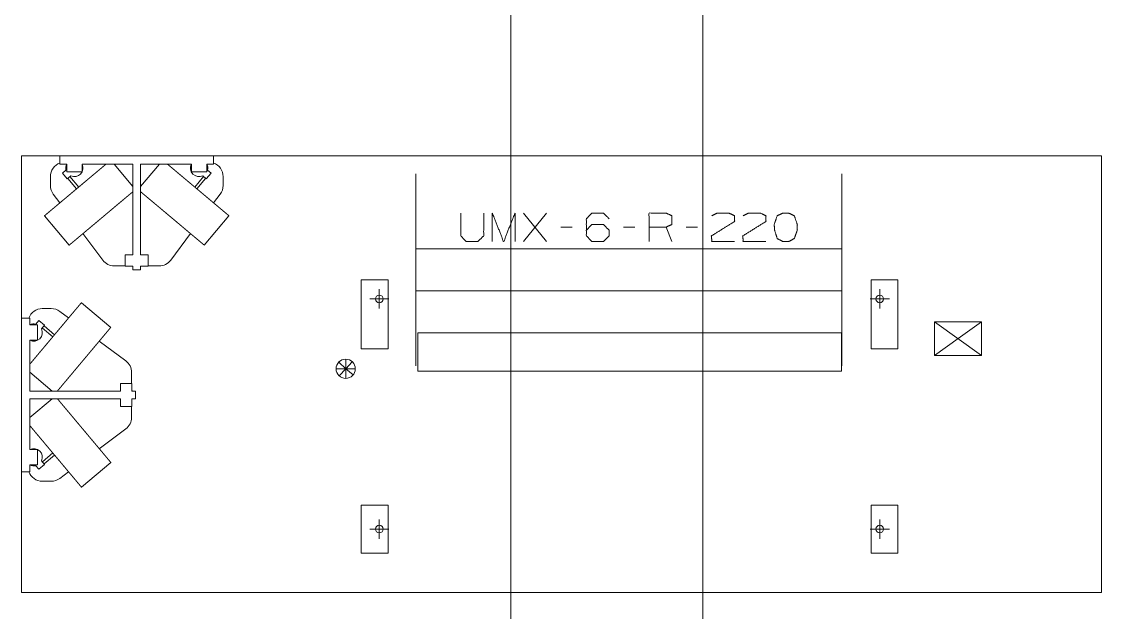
# Model space of a CAD drawing. Header units: millimetres. Extents: x 3056 to 110866, y 16649 to 58349.
# Drawn here: x 39406 to 45033, y 31291 to 34369 of the extents above; entities that cross this region are included whole.
import ezdxf

# ---------------------------------------------------------------- set-up
doc = ezdxf.new("R2010")
doc.units = ezdxf.units.MM
doc.layers.add('1', color=7, linetype='Continuous', true_color=0xffffff)

msp = doc.modelspace()

# ---------------------------------------------------------------- linework, layer by layer
at = {"layer": '1', "color": 143, "linetype": 'Continuous', "lineweight": 13}
for p, q in [((42956.5, 17870.4), (42956.5, 55863.3)), ((41956.5, 54613.3), (41956.5, 17870.4))]:
    msp.add_line(p, q, dxfattribs=at)
at = {"layer": '1', "color": 80, "linetype": 'Continuous', "lineweight": 13}
for p, q in [((39406.5, 31395.3), (39406.5, 33669.3)), ((39406.5, 31395.3), (39406.5, 33669.3)), ((39406.5, 33669.3), (45033.5, 33669.3)), ((39406.5, 33669.3), (45033.5, 33669.3)), ((39606.5, 33669.3), (39606.5, 33626.3)), ((40406.5, 33669.3), (40406.5, 33626.3)), ((45033.5, 33669.3), (45033.5, 31395.3)), ((45033.5, 33669.3), (45033.5, 31395.3)), ((39606.5, 33626.3), (39641.5, 33626.3)), ((39637.6, 33595.1), (39618.9, 33579.4)), ((39641.5, 33626.3), (39641.5, 33586.3)), ((39721.5, 33626.3), (39986.5, 33626.3)), ((39721.5, 33626.3), (39721.5, 33586.3)), ((39986.5, 33509.2), (39888.2, 33626.3)), ((39986.5, 33626.3), (39986.5, 33154.3)), ((40026.5, 33626.3), (40026.5, 33154.3)), ((40124.7, 33626.3), (40026.5, 33509.2)), ((40026.5, 33626.3), (40291.5, 33626.3)), ((40291.5, 33626.3), (40291.5, 33586.3)), ((40371.5, 33626.3), (40371.5, 33586.3)), ((40371.5, 33626.3), (40406.5, 33626.3)), ((40375.3, 33595.1), (40394.1, 33579.4)), ((39556.5, 33515.3), (39556.5, 33561.3)), ((39644.1, 33549.3), (39618.9, 33579.4)), ((39721.5, 33586.3), (39641.5, 33586.3)), ((39662.9, 33565), (39644.1, 33549.3)), ((39647.6, 33552.2), (39693.2, 33497.8)), ((39703.9, 33506.8), (39658.3, 33561.2)), ((40371.5, 33586.3), (40291.5, 33586.3)), ((40354.7, 33561.2), (40309, 33506.8)), ((40319.7, 33497.8), (40365.4, 33552.2)), ((40350.1, 33565), (40368.8, 33549.3)), ((40368.8, 33549.3), (40394.1, 33579.4)), ((40456.5, 33561.3), (40456.5, 33515.3)), ((39571.5, 33470.3), (39605.8, 33424.5)), ((40407.1, 33424.5), (40441.5, 33470.3)), ((42022.6, 33223), (42141.3, 33371.4)), ((42141.3, 33223), (42022.6, 33371.4)), ((39526.2, 33357.7), (39654.8, 33204.5)), ((40358.2, 33204.5), (40486.7, 33357.7)), ((39726, 33264.2), (39829.5, 33126.3)), ((40183.5, 33126.3), (40286.9, 33264.2)), ((42275.1, 33298), (42215.7, 33298)), ((42601.9, 33298), (42542.6, 33298)), ((42795.1, 33223), (42765.4, 33298)), ((42928.8, 33298), (42869.4, 33298)), ((39986.5, 33154.3), (39946.5, 33154.3)), ((39946.5, 33154.3), (39946.5, 33094.3)), ((40026.5, 33154.3), (40066.5, 33154.3)), ((40066.5, 33154.3), (40066.5, 33094.3)), ((43681.4, 33185.5), (41461.5, 33185.5)), ((39946.5, 33096.3), (39889.5, 33096.3)), ((39986.5, 33094.3), (39946.5, 33094.3)), ((39986.5, 33094.3), (39986.5, 33076.3)), ((40026.5, 33094.3), (40066.5, 33094.3)), ((40026.5, 33094.3), (40026.5, 33076.3)), ((40026.7, 33091.6), (40026.5, 33091.6)), ((40026.7, 33091.6), (40026.7, 33094.3)), ((40123.5, 33096.3), (40066.5, 33096.3)), ((40026.5, 33076.3), (39986.5, 33076.3)), ((41176, 33024.3), (41176, 32664.3)), ((41316, 33024.3), (41176, 33024.3)), ((41270.5, 32974.3), (41270.5, 32874.3)), ((41316, 32664.3), (41316, 33024.3)), ((43833, 33024.3), (43833, 32664.3)), ((43973, 33024.3), (43833, 33024.3)), ((43878.5, 32974.3), (43878.5, 32874.3)), ((43973, 32664.3), (43973, 33024.3)), ((41220.5, 32924.3), (41320.5, 32924.3)), ((41461.5, 32966.4), (43681.4, 32966.4)), ((43828.5, 32924.3), (43928.5, 32924.3)), ((39514.5, 32874.3), (39560.5, 32874.3)), ((39871.3, 32776), (39718.1, 32904.6)), ((39406.5, 32824.3), (39449.5, 32824.3)), ((39449.5, 32789.3), (39449.5, 32824.3)), ((39480.6, 32793.2), (39496.4, 32811.9)), ((39526.5, 32786.7), (39496.4, 32811.9)), ((39651.3, 32824.9), (39605.5, 32859.3)), ((39449.5, 32789.3), (39489.5, 32789.3)), ((39489.5, 32789.3), (39489.5, 32709.3)), ((39510.7, 32767.9), (39526.5, 32786.7)), ((39514.6, 32772.5), (39569, 32726.8)), ((39578, 32737.6), (39523.6, 32783.2)), ((44164.5, 32804.3), (44408.5, 32804.3)), ((44164.5, 32630.3), (44164.5, 32804.3)), ((44408.5, 32630.3), (44164.5, 32804.3)), ((44408.5, 32804.3), (44286.5, 32717.3)), ((44408.5, 32804.3), (44408.5, 32630.3)), ((39449.5, 32709.3), (39489.5, 32709.3)), ((39449.5, 32444.3), (39449.5, 32709.3)), ((39949.5, 32601.3), (39811.5, 32704.8)), ((41470.5, 32547.3), (41470.5, 32747.3)), ((41470.5, 32747.3), (43678.5, 32747.3)), ((43678.5, 32747.3), (43678.5, 32547.3)), ((44164.5, 32630.3), (44286.5, 32717.3)), ((41176, 32664.3), (41316, 32664.3)), ((43833, 32664.3), (43973, 32664.3)), ((41095.5, 32560.3), (41059.1, 32594.6)), ((41095.5, 32560.3), (41095.5, 32610.3)), ((41095.5, 32560.3), (41129.8, 32596.7)), ((44408.5, 32630.3), (44164.5, 32630.3)), ((39449.5, 32542.5), (39566.5, 32444.3)), ((39979.5, 32541.3), (39979.5, 32484.3)), ((41095.5, 32560.3), (41045.5, 32560.3)), ((41095.5, 32560.3), (41061.1, 32523.9)), ((41095.5, 32560.3), (41134.3, 32528.8)), ((41095.5, 32560.3), (41095.5, 32510.3)), ((41095.5, 32560.3), (41145.5, 32560.3)), ((43678.5, 32547.3), (41470.5, 32547.3)), ((39921.5, 32484.3), (39981.5, 32484.3)), ((39921.5, 32444.3), (39921.5, 32484.3)), ((39981.5, 32444.3), (39981.5, 32484.3)), ((39449.5, 32444.3), (39921.5, 32444.3)), ((39984.1, 32444.6), (39981.5, 32444.5)), ((39981.5, 32444.3), (39999.5, 32444.3)), ((39984.1, 32444.6), (39984.1, 32444.3)), ((39999.5, 32444.3), (39999.5, 32404.3)), ((39449.5, 32139.3), (39449.5, 32404.3)), ((39566.5, 32404.3), (39449.5, 32306.1)), ((39449.5, 32404.3), (39921.5, 32404.3)), ((39921.5, 32404.3), (39921.5, 32364.3)), ((39921.5, 32364.3), (39981.5, 32364.3)), ((39979.5, 32364.3), (39979.5, 32307.3)), ((39981.5, 32404.3), (39999.5, 32404.3)), ((39981.5, 32404.3), (39981.5, 32364.3)), ((39811.5, 32143.8), (39949.5, 32247.3)), ((39449.5, 32139.3), (39489.5, 32139.3)), ((39489.5, 32139.3), (39489.5, 32059.3)), ((39510.7, 32080.7), (39526.5, 32061.9)), ((39569, 32121.8), (39514.6, 32076.1)), ((39523.6, 32065.4), (39578, 32111)), ((39406.5, 32024.3), (39449.5, 32024.3)), ((39449.5, 32059.3), (39489.5, 32059.3)), ((39449.5, 32024.3), (39449.5, 32059.3)), ((39480.6, 32055.4), (39496.4, 32036.7)), ((39526.5, 32061.9), (39496.4, 32036.7)), ((39605.5, 31989.3), (39651.3, 32023.7)), ((39718.1, 31944), (39871.3, 32072.6)), ((39560.5, 31974.3), (39514.5, 31974.3)), ((41176, 31850.3), (41176, 31600.3)), ((41316, 31850.3), (41176, 31850.3)), ((41316, 31600.3), (41316, 31850.3)), ((43833, 31850.3), (43833, 31600.3)), ((43973, 31850.3), (43833, 31850.3)), ((43973, 31600.3), (43973, 31850.3)), ((41270.5, 31775.3), (41270.5, 31675.3)), ((43878.5, 31775.3), (43878.5, 31675.3)), ((41220.5, 31725.3), (41320.5, 31725.3)), ((43828.5, 31725.3), (43928.5, 31725.3)), ((41176, 31600.3), (41316, 31600.3)), ((43833, 31600.3), (43973, 31600.3)), ((45033.5, 31395.3), (39406.5, 31395.3)), ((45033.5, 31395.3), (39406.5, 31395.3))]:
    msp.add_line(p, q, dxfattribs=at)
for centre, radius in [((41270.5, 32924.3), 20), ((43878.5, 32924.3), 20), ((41095.5, 32560.3), 50), ((41270.5, 31725.3), 20), ((43878.5, 31725.3), 20)]:
    msp.add_circle(centre, radius, dxfattribs=at)
for centre, radius, start, end in [((39631.5, 33561.3), 75, 109.4723, 180), ((39681.5, 33606.3), 45.2, 153.7683, 194.2622), ((39681.5, 33606.3), 45.2, 245.7378, 26.2321), ((40331.5, 33606.3), 45.2, 153.7679, 294.2622), ((40331.5, 33606.3), 45.2, 345.7378, 26.2317), ((40381.5, 33561.3), 75, 0, 70.5277), ((39631.5, 33515.3), 75, 180, 216.8699), ((40381.5, 33515.3), 75, 323.1301, 0), ((39889.5, 33171.3), 75, 216.8699, 270), ((40123.5, 33171.3), 75, 270, 323.1301), ((39514.5, 32799.3), 75, 90, 160.5277), ((39560.5, 32799.3), 75, 53.1301, 90), ((39469.5, 32749.3), 45.2, 75.7378, 116.2317), ((39469.5, 32749.3), 45.2, 243.7679, 24.2622), ((39904.5, 32541.3), 75, 0, 53.1301), ((39904.5, 32307.3), 75, 306.8699, 360), ((39469.5, 32099.3), 45.2, 335.7378, 116.2321), ((39514.5, 32049.3), 75, 199.4723, 270), ((39469.5, 32099.3), 45.2, 243.7683, 284.2622), ((39560.5, 32049.3), 75, 270, 306.8699)]:
    msp.add_arc(centre, radius, start, end, dxfattribs=at)
for points, knots in [([(39846.3, 33626.3), (39843.6, 33624), (39842.1, 33622.8), (39839.2, 33620.3), (39836.1, 33617.7), (39832.9, 33615), (39831.3, 33613.7), (39827.9, 33610.8), (39826.1, 33609.3), (39824.4, 33607.9), (39820.8, 33604.8), (39817, 33601.7), (39815.1, 33600.1), (39813.2, 33598.5), (39811.2, 33596.8), (39809.2, 33595.2), (39807.2, 33593.5), (39805.2, 33591.8), (39801.1, 33588.3), (39798.9, 33586.5), (39794.7, 33582.9), (39792.5, 33581.1), (39788.1, 33577.4), (39783.6, 33573.6), (39779, 33569.8), (39776.7, 33567.9), (39774.4, 33565.9), (39769.7, 33562), (39764.9, 33557.9), (39762.5, 33555.9), (39760, 33553.9), (39755.1, 33549.8), (39750.2, 33545.6), (39745.2, 33541.4), (39740.2, 33537.2), (39737.6, 33535.1), (39732.5, 33530.8), (39730, 33528.7), (39727.4, 33526.5), (39724.8, 33524.3), (39719.7, 33520), (39717.1, 33517.8), (39714.5, 33515.7), (39709.3, 33511.3), (39706.7, 33509.1), (39704.1, 33506.9), (39701.5, 33504.7), (39696.3, 33500.4), (39691, 33496), (39685.8, 33491.6), (39683.2, 33489.5), (39678.1, 33485.1), (39672.9, 33480.8), (39667.8, 33476.5), (39662.6, 33472.2), (39657.6, 33467.9), (39655, 33465.8), (39652.5, 33463.7), (39647.5, 33459.5), (39642.6, 33455.3), (39640.1, 33453.3), (39637.7, 33451.2), (39632.8, 33447.1), (39628, 33443.1), (39625.7, 33441.1), (39621, 33437.2), (39618.6, 33435.2), (39614.1, 33431.4), (39609.6, 33427.6), (39605.1, 33423.9), (39603, 33422.1), (39598.7, 33418.5), (39594.5, 33415), (39592.4, 33413.2), (39590.4, 33411.5), (39588.3, 33409.8), (39586.4, 33408.2), (39582.5, 33404.9), (39578.7, 33401.7), (39576.8, 33400.1), (39573.2, 33397.1), (39569.6, 33394.1), (39566.2, 33391.3), (39564.6, 33389.9), (39561.4, 33387.2), (39559.8, 33385.9), (39558.3, 33384.6), (39555.3, 33382.1), (39553.9, 33380.9), (39552.5, 33379.7), (39551.1, 33378.6), (39549.8, 33377.5), (39547.2, 33375.3), (39546, 33374.3), (39544.8, 33373.3), (39543.6, 33372.3), (39541.4, 33370.4), (39540.4, 33369.6), (39538.4, 33367.9), (39537.4, 33367.1), (39535.7, 33365.6), (39534.8, 33364.9), (39534, 33364.2), (39532.5, 33363), (39531.2, 33361.9), (39530.6, 33361.4), (39530.1, 33360.9), (39529.5, 33360.5), (39529, 33360.1), (39528.2, 33359.3), (39527.5, 33358.7), (39527.2, 33358.5), (39526.7, 33358.1), (39526.4, 33357.8), (39526.3, 33357.7), (39526.2, 33357.7), (39526.2, 33357.7)], [0, 0, 0.008593, 0.0131, 0.022309, 0.031921, 0.041926, 0.047026, 0.057606, 0.063079, 0.068549, 0.079856, 0.091518, 0.097513, 0.103508, 0.109669, 0.115831, 0.12215, 0.128469, 0.141412, 0.148027, 0.161406, 0.16816, 0.181948, 0.195988, 0.21027, 0.217528, 0.224782, 0.239513, 0.254447, 0.262006, 0.269565, 0.284863, 0.300327, 0.315931, 0.331669, 0.339596, 0.355511, 0.363492, 0.371514, 0.37954, 0.395674, 0.403764, 0.411857, 0.42809, 0.436224, 0.444354, 0.452497, 0.468775, 0.485053, 0.501299, 0.509419, 0.525616, 0.54175, 0.557808, 0.573784, 0.589657, 0.597531, 0.605409, 0.62103, 0.636508, 0.644166, 0.651824, 0.666969, 0.681926, 0.6893, 0.703946, 0.711218, 0.725527, 0.739594, 0.753409, 0.760181, 0.773592, 0.786714, 0.793199, 0.79954, 0.805877, 0.812056, 0.824253, 0.836118, 0.841965, 0.853312, 0.864305, 0.874925, 0.880043, 0.890092, 0.895023, 0.899754, 0.909012, 0.913538, 0.917856, 0.922176, 0.926287, 0.934292, 0.938188, 0.941864, 0.945545, 0.952457, 0.955692, 0.961926, 0.964932, 0.970478, 0.973022, 0.975561, 0.980181, 0.984315, 0.986149, 0.987978, 0.989569, 0.991156, 0.993852, 0.996063, 0.996926, 0.998396, 0.99938, 0.999753, 0.999874, 1, 1]), ([(40486.7, 33357.7), (40486.7, 33357.7), (40486.7, 33357.7), (40486.5, 33357.8), (40486.4, 33357.9), (40486.2, 33358.1), (40486, 33358.3), (40485.8, 33358.5), (40485.5, 33358.7), (40485.1, 33359), (40484.8, 33359.3), (40483.9, 33360.1), (40483.4, 33360.5), (40482.9, 33360.9), (40482.3, 33361.4), (40481.7, 33361.9), (40481.1, 33362.4), (40480.4, 33363), (40479.7, 33363.6), (40478.9, 33364.2), (40478.1, 33364.9), (40476.4, 33366.4), (40475.5, 33367.1), (40474.5, 33367.9), (40472.6, 33369.6), (40471.5, 33370.4), (40470.4, 33371.4), (40468.1, 33373.3), (40467, 33374.3), (40465.7, 33375.3), (40464.5, 33376.4), (40463.1, 33377.5), (40461.8, 33378.6), (40460.4, 33379.7), (40457.6, 33382.1), (40454.6, 33384.6), (40453.1, 33385.9), (40450, 33388.5), (40446.7, 33391.3), (40443.3, 33394.1), (40441.5, 33395.6), (40438, 33398.6), (40434.3, 33401.7), (40432.4, 33403.3), (40430.5, 33404.9), (40426.6, 33408.2), (40424.6, 33409.8), (40422.6, 33411.5), (40420.5, 33413.2), (40418.5, 33415), (40414.3, 33418.5), (40412.1, 33420.3), (40407.8, 33423.9), (40403.4, 33427.6), (40398.9, 33431.4), (40396.6, 33433.3), (40394.3, 33435.2), (40389.6, 33439.2), (40387.3, 33441.1), (40382.5, 33445.1), (40380.1, 33447.1), (40375.3, 33451.2), (40372.8, 33453.3), (40370.4, 33455.3), (40367.9, 33457.4), (40365.4, 33459.5), (40360.4, 33463.7), (40357.9, 33465.8), (40355.4, 33467.9), (40350.3, 33472.2), (40345.2, 33476.5), (40340, 33480.8), (40334.9, 33485.1), (40329.7, 33489.5), (40327.1, 33491.6), (40321.9, 33496), (40316.7, 33500.4), (40314.1, 33502.6), (40308.9, 33506.9), (40306.3, 33509.1), (40303.7, 33511.3), (40298.5, 33515.7), (40295.9, 33517.8), (40293.3, 33520), (40290.7, 33522.2), (40285.5, 33526.5), (40283, 33528.7), (40277.9, 33532.9), (40275.3, 33535.1), (40270.3, 33539.3), (40267.8, 33541.4), (40262.8, 33545.6), (40257.8, 33549.8), (40255.4, 33551.8), (40252.9, 33553.9), (40250.5, 33555.9), (40248.1, 33557.9), (40243.3, 33562), (40238.6, 33565.9), (40236.3, 33567.9), (40233.9, 33569.8), (40229.4, 33573.6), (40224.9, 33577.4), (40220.4, 33581.1), (40216.1, 33584.8), (40211.9, 33588.3), (40207.7, 33591.8), (40203.7, 33595.2), (40199.8, 33598.5), (40195.9, 33601.7), (40192.2, 33604.8), (40188.6, 33607.9), (40185.1, 33610.8), (40183.4, 33612.2), (40180, 33615), (40176.8, 33617.7), (40173.8, 33620.3), (40170.8, 33622.8), (40169.4, 33624), (40166.6, 33626.3)], [0, 0, 0.000126, 0.000242, 0.000615, 0.000984, 0.0016, 0.002216, 0.003074, 0.003937, 0.005038, 0.006143, 0.00884, 0.010431, 0.012017, 0.013846, 0.01568, 0.017747, 0.019819, 0.022125, 0.024434, 0.026973, 0.032291, 0.035063, 0.03807, 0.044303, 0.047538, 0.050995, 0.058131, 0.061808, 0.065704, 0.069601, 0.073708, 0.07782, 0.082139, 0.090983, 0.100241, 0.104978, 0.114829, 0.125071, 0.135696, 0.141187, 0.15236, 0.163883, 0.169729, 0.175743, 0.18794, 0.194119, 0.200456, 0.206797, 0.213282, 0.226409, 0.233038, 0.246592, 0.260403, 0.274469, 0.281628, 0.288783, 0.303322, 0.310696, 0.325549, 0.333028, 0.348173, 0.355831, 0.363489, 0.371228, 0.378967, 0.394588, 0.402466, 0.41034, 0.426218, 0.44219, 0.458252, 0.474386, 0.490578, 0.498699, 0.51495, 0.531227, 0.539366, 0.555644, 0.563774, 0.571908, 0.588141, 0.596235, 0.604329, 0.612391, 0.628484, 0.636507, 0.65247, 0.660402, 0.676199, 0.684072, 0.699676, 0.715136, 0.722785, 0.730434, 0.737993, 0.745557, 0.760486, 0.775217, 0.782471, 0.789729, 0.804011, 0.818051, 0.831839, 0.845353, 0.858592, 0.871536, 0.884173, 0.896496, 0.908486, 0.920144, 0.931451, 0.942399, 0.947689, 0.958074, 0.968078, 0.977691, 0.9869, 0.991407, 1, 1]), ([(41461.5, 33575.9), (41461.5, 33575.8), (41461.5, 33575.5), (41461.5, 33575), (41461.5, 33574.3), (41461.5, 33573.3), (41461.5, 33572.8), (41461.5, 33571.5), (41461.5, 33570.1), (41461.5, 33568.4), (41461.5, 33566.6), (41461.5, 33564.5), (41461.5, 33562.2), (41461.5, 33559.8), (41461.5, 33557.1), (41461.5, 33554.2), (41461.5, 33551.1), (41461.5, 33549.5), (41461.5, 33546.2), (41461.5, 33542.6), (41461.5, 33538.9), (41461.5, 33534.9), (41461.5, 33530.8), (41461.5, 33526.4), (41461.5, 33521.9), (41461.5, 33517.2), (41461.5, 33512.3), (41461.5, 33507.2), (41461.5, 33502), (41461.5, 33496.6), (41461.5, 33491), (41461.5, 33485.2), (41461.5, 33479.3), (41461.5, 33473.1), (41461.5, 33466.9), (41461.5, 33460.4), (41461.5, 33453.8), (41461.5, 33447.1), (41461.5, 33440.2), (41461.5, 33436.6), (41461.5, 33429.5), (41461.5, 33422.2), (41461.5, 33414.8), (41461.5, 33407.2), (41461.5, 33399.5), (41461.5, 33391.6), (41461.5, 33383.7), (41461.5, 33375.6), (41461.5, 33367.3), (41461.5, 33359), (41461.5, 33350.5), (41461.5, 33341.9), (41461.5, 33337.6), (41461.5, 33328.9), (41461.5, 33320), (41461.5, 33311.1), (41461.5, 33302), (41461.5, 33292.9), (41461.5, 33283.7), (41461.5, 33274.3), (41461.5, 33264.9), (41461.5, 33255.4), (41461.5, 33245.9), (41461.5, 33236.3), (41461.5, 33231.4), (41461.5, 33221.7), (41461.5, 33211.9), (41461.5, 33202.1), (41461.5, 33192.2), (41461.5, 33182.2), (41461.5, 33177.2), (41461.5, 33167.2), (41461.5, 33157.2), (41461.5, 33152.1), (41461.5, 33142), (41461.5, 33131.9), (41461.5, 33121.8), (41461.5, 33111.6), (41461.5, 33101.4), (41461.5, 33091.2), (41461.5, 33081), (41461.5, 33075.9)], [0, 0, 0.000206, 0.000831, 0.001873, 0.003328, 0.005196, 0.006339, 0.008832, 0.011732, 0.01505, 0.01877, 0.022902, 0.027443, 0.032385, 0.037735, 0.043482, 0.049625, 0.052795, 0.059537, 0.066665, 0.074179, 0.082084, 0.090366, 0.099034, 0.108072, 0.117481, 0.127254, 0.137393, 0.147892, 0.158745, 0.169953, 0.181499, 0.19339, 0.205613, 0.218171, 0.231051, 0.244253, 0.257768, 0.27159, 0.278654, 0.292931, 0.307499, 0.322358, 0.337498, 0.352918, 0.368602, 0.384551, 0.400755, 0.417206, 0.433907, 0.450835, 0.467996, 0.476632, 0.494126, 0.511827, 0.529729, 0.547831, 0.56612, 0.584587, 0.60323, 0.622037, 0.640997, 0.66011, 0.679367, 0.689061, 0.708513, 0.728087, 0.747772, 0.767558, 0.787449, 0.797413, 0.817432, 0.837524, 0.847605, 0.867798, 0.888044, 0.908338, 0.928668, 0.949025, 0.969409, 0.989803, 1, 1]), ([(43681.5, 33075.9), (43681.5, 33086.1), (43681.5, 33096.3), (43681.5, 33106.5), (43681.5, 33116.7), (43681.5, 33126.9), (43681.5, 33137), (43681.5, 33147.1), (43681.5, 33157.2), (43681.5, 33167.2), (43681.5, 33177.2), (43681.5, 33187.2), (43681.5, 33197.1), (43681.5, 33207), (43681.5, 33216.8), (43681.5, 33226.6), (43681.5, 33231.4), (43681.5, 33241.1), (43681.5, 33250.7), (43681.5, 33260.2), (43681.5, 33269.6), (43681.5, 33279), (43681.5, 33283.7), (43681.5, 33292.9), (43681.5, 33302), (43681.5, 33311.1), (43681.5, 33320), (43681.5, 33328.9), (43681.5, 33337.6), (43681.5, 33346.3), (43681.5, 33354.8), (43681.5, 33363.2), (43681.5, 33371.5), (43681.5, 33379.7), (43681.5, 33387.7), (43681.5, 33395.6), (43681.5, 33403.4), (43681.5, 33411), (43681.5, 33418.5), (43681.5, 33422.2), (43681.5, 33429.5), (43681.5, 33436.6), (43681.5, 33443.6), (43681.5, 33450.4), (43681.5, 33457.1), (43681.5, 33463.6), (43681.5, 33470), (43681.5, 33476.2), (43681.5, 33482.2), (43681.5, 33488.1), (43681.5, 33493.8), (43681.5, 33499.3), (43681.5, 33504.6), (43681.5, 33509.8), (43681.5, 33514.8), (43681.5, 33519.6), (43681.5, 33524.2), (43681.5, 33528.6), (43681.5, 33532.8), (43681.5, 33536.9), (43681.5, 33540.7), (43681.5, 33544.4), (43681.5, 33547.9), (43681.5, 33551.1), (43681.5, 33554.2), (43681.5, 33557.1), (43681.5, 33559.8), (43681.5, 33562.2), (43681.5, 33564.5), (43681.5, 33566.6), (43681.5, 33568.4), (43681.5, 33570.1), (43681.5, 33571.5), (43681.5, 33572.8), (43681.5, 33573.8), (43681.5, 33574.6), (43681.5, 33575.3), (43681.5, 33575.7), (43681.5, 33575.8), (43681.5, 33575.9)], [0, 0, 0.020394, 0.040788, 0.061161, 0.081508, 0.101822, 0.122095, 0.142314, 0.162476, 0.182568, 0.202587, 0.22252, 0.242359, 0.262102, 0.281729, 0.301245, 0.310939, 0.330259, 0.349446, 0.368481, 0.387367, 0.406094, 0.415413, 0.43388, 0.452169, 0.470271, 0.488173, 0.505874, 0.523368, 0.54064, 0.55769, 0.574502, 0.59108, 0.60741, 0.623487, 0.639309, 0.654861, 0.670138, 0.68514, 0.692501, 0.707069, 0.721346, 0.735321, 0.748989, 0.762351, 0.775389, 0.788111, 0.800498, 0.812558, 0.824274, 0.835651, 0.846679, 0.857358, 0.867676, 0.877635, 0.887224, 0.896447, 0.9053, 0.913772, 0.921868, 0.929578, 0.936902, 0.943834, 0.950375, 0.956518, 0.962265, 0.967615, 0.972557, 0.977098, 0.98123, 0.98495, 0.988268, 0.991168, 0.993661, 0.995735, 0.997402, 0.998645, 0.999481, 0.999794, 1, 1]), ([(39986.5, 33482.8), (39985.4, 33481.9), (39984.4, 33481.1), (39982.2, 33479.2), (39979.9, 33477.3), (39978.6, 33476.2), (39977.4, 33475.2), (39976.1, 33474.1), (39974.8, 33473), (39972, 33470.7), (39969.1, 33468.2), (39967.6, 33467), (39964.5, 33464.4), (39963, 33463.1), (39959.7, 33460.3), (39958, 33458.9), (39956.3, 33457.5), (39952.8, 33454.5), (39949.2, 33451.5), (39945.4, 33448.4), (39943.5, 33446.8), (39941.6, 33445.1), (39939.6, 33443.5), (39937.6, 33441.8), (39933.6, 33438.4), (39929.4, 33435), (39925.2, 33431.4), (39920.9, 33427.8), (39916.5, 33424.1), (39912, 33420.3), (39909.7, 33418.4), (39905.1, 33414.5), (39900.4, 33410.6), (39895.6, 33406.6), (39890.8, 33402.6), (39886, 33398.5), (39881, 33394.3), (39878.6, 33392.3), (39873.6, 33388.1), (39868.5, 33383.9), (39866, 33381.7), (39863.5, 33379.6), (39858.4, 33375.3), (39855.8, 33373.2), (39853.2, 33371), (39850.6, 33368.8), (39845.5, 33364.5), (39842.9, 33362.3), (39840.3, 33360.1), (39835.1, 33355.8), (39832.5, 33353.6), (39827.3, 33349.2), (39822.1, 33344.9), (39819.5, 33342.7), (39816.9, 33340.5), (39814.3, 33338.3), (39809.1, 33334), (39806.5, 33331.8), (39803.9, 33329.6), (39801.3, 33327.5), (39796.2, 33323.1), (39791.1, 33318.9), (39786, 33314.6), (39783.5, 33312.5), (39778.5, 33308.3), (39776, 33306.2), (39771, 33302), (39768.6, 33300), (39766.1, 33297.9), (39761.3, 33293.8), (39758.9, 33291.8), (39756.5, 33289.8), (39751.8, 33285.9), (39749.4, 33283.9), (39747.1, 33282), (39742.5, 33278.1), (39738, 33274.3), (39735.8, 33272.5), (39731.5, 33268.8), (39729.3, 33267), (39725, 33263.4), (39720.9, 33260), (39716.8, 33256.6), (39714.9, 33254.9), (39712.9, 33253.2), (39711, 33251.6), (39709, 33250), (39705.3, 33246.9), (39703.5, 33245.4), (39699.9, 33242.4), (39698.2, 33240.9), (39696.5, 33239.5), (39693.1, 33236.7), (39691.5, 33235.3), (39688.3, 33232.6), (39685.3, 33230.1), (39682.4, 33227.7), (39679.6, 33225.4), (39677, 33223.1), (39674.5, 33221.1), (39673.4, 33220.1), (39672.2, 33219.1), (39670, 33217.2), (39667.9, 33215.5), (39666.9, 33214.7), (39666, 33213.9), (39665.1, 33213.1), (39664.2, 33212.4), (39662.6, 33211), (39661.1, 33209.8), (39660.4, 33209.2), (39659.8, 33208.7), (39658.6, 33207.7), (39658.1, 33207.3), (39657.6, 33206.8), (39656.7, 33206.1), (39656, 33205.5), (39655.5, 33205.1), (39655.3, 33204.9), (39655.1, 33204.7), (39655, 33204.6), (39654.8, 33204.5), (39654.8, 33204.5), (39654.8, 33204.5)], [0, 0, 0.003105, 0.006206, 0.012842, 0.019912, 0.023655, 0.027398, 0.031349, 0.035296, 0.043606, 0.052311, 0.05686, 0.06615, 0.070887, 0.080741, 0.08585, 0.090959, 0.101533, 0.112454, 0.123714, 0.129508, 0.135298, 0.141244, 0.147191, 0.159395, 0.171895, 0.184668, 0.197714, 0.211021, 0.22457, 0.231466, 0.245358, 0.259471, 0.273784, 0.288287, 0.302964, 0.317802, 0.325258, 0.340316, 0.355505, 0.363156, 0.370802, 0.386199, 0.393945, 0.401687, 0.409468, 0.425052, 0.432863, 0.440692, 0.456361, 0.464208, 0.479913, 0.495613, 0.503459, 0.511305, 0.519134, 0.534778, 0.542585, 0.550365, 0.558146, 0.573639, 0.58904, 0.604346, 0.611944, 0.627073, 0.634606, 0.649535, 0.656916, 0.664299, 0.678906, 0.686115, 0.693327, 0.707553, 0.714562, 0.721571, 0.735372, 0.748938, 0.755596, 0.768785, 0.775317, 0.788112, 0.800625, 0.812847, 0.818806, 0.824761, 0.830564, 0.836363, 0.847639, 0.853109, 0.863878, 0.869178, 0.874296, 0.884354, 0.889294, 0.898792, 0.907918, 0.916644, 0.924976, 0.9329, 0.940412, 0.943955, 0.947503, 0.954165, 0.960402, 0.963299, 0.966192, 0.968868, 0.971544, 0.976445, 0.980895, 0.98289, 0.984881, 0.988411, 0.989942, 0.991478, 0.994071, 0.996205, 0.997862, 0.998456, 0.99905, 0.999406, 0.999761, 0.999879, 1, 1]), ([(40358.2, 33204.5), (40358.1, 33204.5), (40358.1, 33204.5), (40358, 33204.6), (40357.7, 33204.9), (40357.5, 33205.1), (40356.9, 33205.5), (40356.2, 33206.1), (40355.8, 33206.5), (40355.4, 33206.8), (40354.3, 33207.7), (40353.2, 33208.7), (40352.5, 33209.2), (40351.1, 33210.4), (40350.4, 33211), (40349.6, 33211.7), (40347.9, 33213.1), (40347, 33213.9), (40346, 33214.7), (40344, 33216.4), (40341.9, 33218.2), (40339.6, 33220.1), (40338.4, 33221.1), (40337.2, 33222.1), (40335.9, 33223.1), (40333.3, 33225.4), (40330.5, 33227.7), (40327.6, 33230.1), (40324.6, 33232.6), (40323, 33234), (40319.8, 33236.7), (40316.5, 33239.5), (40314.8, 33240.9), (40313, 33242.4), (40311.3, 33243.8), (40309.5, 33245.4), (40307.6, 33246.9), (40303.9, 33250), (40302, 33251.6), (40300.1, 33253.2), (40298.1, 33254.9), (40296.1, 33256.6), (40292, 33260), (40287.9, 33263.4), (40283.7, 33267), (40279.3, 33270.6), (40277.1, 33272.5), (40274.9, 33274.3), (40272.7, 33276.2), (40270.4, 33278.1), (40265.8, 33282), (40263.5, 33283.9), (40258.8, 33287.8), (40254.1, 33291.8), (40249.2, 33295.9), (40246.8, 33297.9), (40244.4, 33300), (40239.5, 33304.1), (40237, 33306.2), (40234.5, 33308.3), (40232, 33310.4), (40229.5, 33312.5), (40226.9, 33314.6), (40221.9, 33318.9), (40216.8, 33323.1), (40211.6, 33327.5), (40206.5, 33331.8), (40203.9, 33334), (40198.7, 33338.3), (40196.1, 33340.5), (40190.9, 33344.9), (40185.7, 33349.2), (40180.5, 33353.6), (40177.9, 33355.8), (40172.7, 33360.1), (40167.5, 33364.5), (40162.3, 33368.8), (40157.1, 33373.2), (40152, 33377.5), (40146.9, 33381.7), (40144.4, 33383.9), (40139.4, 33388.1), (40134.4, 33392.3), (40131.9, 33394.3), (40129.4, 33396.4), (40127, 33398.5), (40124.5, 33400.5), (40122.1, 33402.6), (40119.7, 33404.6), (40114.9, 33408.6), (40112.5, 33410.6), (40107.9, 33414.5), (40103.3, 33418.4), (40101, 33420.3), (40098.7, 33422.2), (40096.5, 33424.1), (40092.1, 33427.8), (40087.7, 33431.4), (40083.5, 33435), (40081.4, 33436.7), (40079.3, 33438.4), (40075.3, 33441.8), (40073.3, 33443.5), (40069.4, 33446.8), (40065.6, 33449.9), (40062, 33453), (40060.2, 33454.5), (40056.6, 33457.5), (40055, 33458.9), (40051.6, 33461.7), (40050, 33463.1), (40048.4, 33464.4), (40045.3, 33467), (40043.8, 33468.2), (40040.9, 33470.7), (40038.2, 33473), (40036.9, 33474.1), (40035.6, 33475.2), (40034.3, 33476.2), (40033.1, 33477.3), (40030.7, 33479.2), (40029.6, 33480.2), (40027.5, 33481.9), (40026.5, 33482.8)], [0, 0, 0.000121, 0.000239, 0.000599, 0.001548, 0.002138, 0.003795, 0.005929, 0.007226, 0.008527, 0.011589, 0.015119, 0.017115, 0.021335, 0.023555, 0.02601, 0.031132, 0.033808, 0.036706, 0.042716, 0.049166, 0.056045, 0.059593, 0.063344, 0.0671, 0.075028, 0.083356, 0.092087, 0.101207, 0.105957, 0.115646, 0.125704, 0.130822, 0.136121, 0.141422, 0.14689, 0.15236, 0.163637, 0.169435, 0.175238, 0.181193, 0.187152, 0.199374, 0.211887, 0.224682, 0.237746, 0.244407, 0.251065, 0.257848, 0.264627, 0.278428, 0.285437, 0.299563, 0.313884, 0.328396, 0.3357, 0.343082, 0.357928, 0.365392, 0.372926, 0.38046, 0.388054, 0.395652, 0.410958, 0.426364, 0.441856, 0.457418, 0.465225, 0.480864, 0.488693, 0.504385, 0.52009, 0.53579, 0.543636, 0.55931, 0.574946, 0.590529, 0.606052, 0.621496, 0.636846, 0.644497, 0.659685, 0.674739, 0.682195, 0.689655, 0.697037, 0.704419, 0.711714, 0.719009, 0.733421, 0.740526, 0.754638, 0.768531, 0.775426, 0.782201, 0.788976, 0.802282, 0.815328, 0.828106, 0.834355, 0.840601, 0.852805, 0.858752, 0.870493, 0.881912, 0.893003, 0.898463, 0.909037, 0.914146, 0.924182, 0.929109, 0.93385, 0.943136, 0.947685, 0.956394, 0.9647, 0.968651, 0.972602, 0.976341, 0.980084, 0.987153, 0.990471, 0.996895, 1, 1]), ([(41695.7, 33371.4), (41695.7, 33252.7), (41723.8, 33223), (41783.2, 33223), (41814.4, 33252.7), (41814.4, 33371.4)], [0, 0, 0.311782, 0.419155, 0.575046, 0.688218, 1, 1]), ([(41859.1, 33223), (41859.1, 33371.4), (41918.5, 33223), (41977.9, 33371.4), (41977.9, 33223)], [0, 0, 0.240728, 0.5, 0.759272, 1, 1]), ([(42349.4, 33282.4), (42377.6, 33312.1), (42438.5, 33312.1), (42468.2, 33282.4), (42468.2, 33252.7), (42438.5, 33223), (42377.6, 33223), (42349.4, 33252.7), (42349.4, 33341.7), (42377.6, 33371.4), (42438.5, 33371.4), (42468.2, 33341.7)], [0, 0, 0.074328, 0.185081, 0.261392, 0.315347, 0.391658, 0.50241, 0.576738, 0.738608, 0.812937, 0.923689, 1, 1]), ([(42676.3, 33223), (42676.3, 33371.4), (42765.4, 33371.4), (42795.1, 33357.4), (42795.1, 33312.1), (42765.4, 33298), (42676.3, 33298)], [0, 0, 0.33923, 0.542769, 0.617838, 0.721392, 0.796461, 1, 1]), ([(43003.2, 33357.4), (43031.3, 33371.4), (43092.3, 33371.4), (43121.9, 33357.4), (43121.9, 33327.7), (43001.6, 33252.7), (43003.2, 33223), (43121.9, 33223)], [0, 0, 0.070635, 0.207523, 0.281311, 0.348001, 0.666468, 0.73325, 1, 1]), ([(43166.6, 33357.4), (43194.8, 33371.4), (43255.7, 33371.4), (43285.4, 33357.4), (43285.4, 33327.7), (43165.1, 33252.7), (43166.6, 33223), (43285.4, 33223)], [0, 0, 0.070635, 0.207523, 0.281311, 0.348001, 0.666468, 0.73325, 1, 1]), ([(43403.5, 33223), (43433.2, 33238.6), (43448.8, 33282.4), (43448.8, 33312.1), (43433.2, 33357.4), (43403.5, 33371.4), (43373.8, 33371.4), (43344.1, 33357.4), (43328.5, 33312.1), (43330.1, 33282.4), (43344.1, 33238.6), (43373.8, 33223), (43403.5, 33223)], [0, 0, 0.076269, 0.181884, 0.24938, 0.358349, 0.433028, 0.500524, 0.575204, 0.684173, 0.751762, 0.856235, 0.932504, 1, 1]), ([(41461.5, 33075.9), (41461.5, 33065.7), (41461.5, 33055.6), (41461.5, 33045.4), (41461.5, 33035.2), (41461.5, 33025), (41461.5, 33014.9), (41461.5, 33009.8), (41461.5, 32999.7), (41461.5, 32989.7), (41461.5, 32979.7), (41461.5, 32969.7), (41461.5, 32959.7), (41461.5, 32949.8), (41461.5, 32940), (41461.5, 32930.2), (41461.5, 32920.5), (41461.5, 32910.8), (41461.5, 32901.2), (41461.5, 32891.7), (41461.5, 32882.3), (41461.5, 32872.9), (41461.5, 32863.6), (41461.5, 32854.4), (41461.5, 32845.3), (41461.5, 32836.3), (41461.5, 32827.4), (41461.5, 32818.6), (41461.5, 32809.9), (41461.5, 32801.4), (41461.5, 32792.9), (41461.5, 32784.5), (41461.5, 32776.3), (41461.5, 32768.2), (41461.5, 32760.2), (41461.5, 32752.4), (41461.5, 32744.7), (41461.5, 32740.9), (41461.5, 32733.4), (41461.5, 32726), (41461.5, 32718.8), (41461.5, 32715.3), (41461.5, 32708.3), (41461.5, 32704.8), (41461.5, 32698.1), (41461.5, 32691.5), (41461.5, 32685), (41461.5, 32678.8), (41461.5, 32672.6), (41461.5, 32666.7), (41461.5, 32660.9), (41461.5, 32655.3), (41461.5, 32649.9), (41461.5, 32644.6), (41461.5, 32639.6), (41461.5, 32634.7), (41461.5, 32630), (41461.5, 32625.5), (41461.5, 32621.1), (41461.5, 32617), (41461.5, 32613), (41461.5, 32609.3), (41461.5, 32605.7), (41461.5, 32602.3), (41461.5, 32599.2), (41461.5, 32596.2), (41461.5, 32593.4), (41461.5, 32590.9), (41461.5, 32588.5), (41461.5, 32586.3), (41461.5, 32584.3), (41461.5, 32582.6), (41461.5, 32581), (41461.5, 32579.7), (41461.5, 32578.5), (41461.5, 32577.6), (41461.5, 32577.2), (41461.5, 32576.6), (41461.5, 32576.2), (41461.5, 32576), (41461.5, 32575.9)], [0, 0, 0.020399, 0.040788, 0.061161, 0.081513, 0.101827, 0.122094, 0.132207, 0.152399, 0.172524, 0.192579, 0.212555, 0.232441, 0.252232, 0.271917, 0.29149, 0.310943, 0.330262, 0.349445, 0.368484, 0.38737, 0.406097, 0.42465, 0.443027, 0.46122, 0.479222, 0.497029, 0.514623, 0.532007, 0.549167, 0.566095, 0.582796, 0.599248, 0.615451, 0.6314, 0.647084, 0.662499, 0.67014, 0.685142, 0.699858, 0.714283, 0.721347, 0.735322, 0.742233, 0.755748, 0.768951, 0.781831, 0.794388, 0.806611, 0.818502, 0.830048, 0.841251, 0.852104, 0.862602, 0.872746, 0.88252, 0.891929, 0.900967, 0.909629, 0.917916, 0.925816, 0.933336, 0.940464, 0.9472, 0.953545, 0.959492, 0.965038, 0.970187, 0.974928, 0.979262, 0.983194, 0.986713, 0.989819, 0.992518, 0.994804, 0.996672, 0.997397, 0.998645, 0.999481, 0.999894, 1, 1]), ([(43681.5, 32575.9), (43681.5, 32576.1), (43681.5, 32576.4), (43681.5, 32576.9), (43681.5, 32577.2), (43681.5, 32578.1), (43681.5, 32579.1), (43681.5, 32580.4), (43681.5, 32581.8), (43681.5, 32583.5), (43681.5, 32585.3), (43681.5, 32587.4), (43681.5, 32589.7), (43681.5, 32590.9), (43681.5, 32593.4), (43681.5, 32596.2), (43681.5, 32599.2), (43681.5, 32602.3), (43681.5, 32605.7), (43681.5, 32609.3), (43681.5, 32613), (43681.5, 32617), (43681.5, 32621.1), (43681.5, 32625.5), (43681.5, 32630), (43681.5, 32634.7), (43681.5, 32639.6), (43681.5, 32642.1), (43681.5, 32647.3), (43681.5, 32652.6), (43681.5, 32658.1), (43681.5, 32663.8), (43681.5, 32669.7), (43681.5, 32675.7), (43681.5, 32681.9), (43681.5, 32685), (43681.5, 32691.5), (43681.5, 32698.1), (43681.5, 32701.5), (43681.5, 32708.3), (43681.5, 32715.3), (43681.5, 32718.8), (43681.5, 32726), (43681.5, 32733.4), (43681.5, 32740.9), (43681.5, 32748.5), (43681.5, 32756.3), (43681.5, 32764.2), (43681.5, 32772.2), (43681.5, 32780.4), (43681.5, 32788.7), (43681.5, 32797.1), (43681.5, 32805.6), (43681.5, 32814.3), (43681.5, 32823), (43681.5, 32831.9), (43681.5, 32840.8), (43681.5, 32849.9), (43681.5, 32859), (43681.5, 32868.2), (43681.5, 32877.6), (43681.5, 32887), (43681.5, 32896.4), (43681.5, 32906), (43681.5, 32915.6), (43681.5, 32925.3), (43681.5, 32935.1), (43681.5, 32940), (43681.5, 32949.8), (43681.5, 32959.7), (43681.5, 32969.7), (43681.5, 32979.7), (43681.5, 32989.7), (43681.5, 32999.7), (43681.5, 33009.8), (43681.5, 33020), (43681.5, 33030.1), (43681.5, 33040.3), (43681.5, 33050.5), (43681.5, 33060.6), (43681.5, 33070.8), (43681.5, 33075.9)], [0, 0, 0.000212, 0.000831, 0.001873, 0.002603, 0.004265, 0.006339, 0.008832, 0.011732, 0.015049, 0.018775, 0.022908, 0.027442, 0.029813, 0.034962, 0.040508, 0.046455, 0.0528, 0.059536, 0.066664, 0.074184, 0.082084, 0.090371, 0.099033, 0.108071, 0.11748, 0.127254, 0.132323, 0.142647, 0.15332, 0.164348, 0.175725, 0.187441, 0.1995, 0.211888, 0.218169, 0.231049, 0.244252, 0.251009, 0.264678, 0.278653, 0.285717, 0.300142, 0.314858, 0.32986, 0.345137, 0.360689, 0.376511, 0.392587, 0.408917, 0.425496, 0.442313, 0.459357, 0.476629, 0.494124, 0.511824, 0.529726, 0.547829, 0.566117, 0.584584, 0.603227, 0.622033, 0.640999, 0.660112, 0.679363, 0.698752, 0.718267, 0.728083, 0.747768, 0.767559, 0.787445, 0.807421, 0.827476, 0.847601, 0.867793, 0.888039, 0.908333, 0.928663, 0.949026, 0.969404, 0.989798, 1, 1]), ([(39718.1, 32904.6), (39718.1, 32904.5), (39718, 32904.5), (39717.9, 32904.4), (39717.8, 32904.2), (39717.7, 32904.1), (39717.5, 32903.9), (39717.3, 32903.6), (39717, 32903.3), (39716.7, 32902.9), (39716.1, 32902.2), (39715.7, 32901.7), (39714.9, 32900.7), (39714.4, 32900.1), (39713.9, 32899.5), (39713.3, 32898.9), (39712.8, 32898.2), (39712.1, 32897.5), (39711.5, 32896.7), (39710.8, 32895.9), (39710.2, 32895.1), (39709.4, 32894.2), (39708.7, 32893.3), (39707.9, 32892.4), (39707.1, 32891.4), (39706.2, 32890.4), (39705.3, 32889.3), (39703.5, 32887.1), (39702.5, 32886), (39701.5, 32884.8), (39700.4, 32883.5), (39699.4, 32882.3), (39698.3, 32881), (39697.2, 32879.7), (39696, 32878.3), (39693.7, 32875.4), (39692.4, 32874), (39689.9, 32871), (39688.6, 32869.4), (39687.2, 32867.8), (39684.5, 32864.5), (39683.1, 32862.8), (39680.2, 32859.4), (39678.7, 32857.6), (39677.2, 32855.8), (39674.1, 32852.1), (39672.5, 32850.2), (39670.9, 32848.3), (39667.6, 32844.4), (39664.2, 32840.4), (39662.5, 32838.4), (39660.8, 32836.3), (39657.3, 32832.1), (39653.7, 32827.8), (39651.9, 32825.6), (39650, 32823.4), (39648.1, 32821.2), (39644.4, 32816.7), (39642.4, 32814.4), (39640.5, 32812.1), (39636.6, 32807.5), (39634.6, 32805.1), (39630.6, 32800.3), (39628.6, 32798), (39624.6, 32793.1), (39622.5, 32790.7), (39618.4, 32785.7), (39616.3, 32783.2), (39612.1, 32778.2), (39610, 32775.7), (39605.7, 32770.7), (39601.5, 32765.6), (39597.2, 32760.4), (39595, 32757.9), (39590.7, 32752.7), (39586.3, 32747.5), (39584.1, 32744.9), (39582, 32742.3), (39579.8, 32739.7), (39575.4, 32734.5), (39571, 32729.3), (39568.8, 32726.7), (39566.7, 32724.1), (39564.5, 32721.5), (39560.1, 32716.3), (39557.9, 32713.7), (39555.8, 32711.1), (39553.6, 32708.5), (39549.3, 32703.4), (39545, 32698.2), (39542.8, 32695.7), (39538.6, 32690.6), (39534.3, 32685.6), (39530.1, 32680.6), (39526, 32675.6), (39523.9, 32673.2), (39521.9, 32670.7), (39519.9, 32668.3), (39517.8, 32665.9), (39513.8, 32661.1), (39509.9, 32656.4), (39506, 32651.8), (39504, 32649.5), (39500.2, 32644.9), (39498.4, 32642.7), (39494.6, 32638.3), (39491, 32634), (39487.5, 32629.7), (39484, 32625.6), (39480.6, 32621.5), (39477.3, 32617.6), (39474.1, 32613.7), (39470.9, 32610), (39467.9, 32606.4), (39464.9, 32602.9), (39462.1, 32599.5), (39460.7, 32597.9), (39459.4, 32596.2), (39456.7, 32593.1), (39454.2, 32590.1), (39451.8, 32587.2), (39450.6, 32585.8), (39449.5, 32584.4)], [0, 0, 0.000126, 0.000247, 0.000615, 0.000984, 0.001595, 0.002216, 0.003074, 0.003937, 0.005042, 0.007491, 0.008836, 0.012017, 0.013846, 0.01568, 0.017747, 0.019819, 0.022125, 0.024434, 0.026978, 0.029517, 0.032291, 0.035063, 0.03807, 0.041072, 0.044308, 0.047539, 0.054451, 0.058131, 0.061808, 0.065704, 0.069601, 0.073708, 0.07782, 0.082139, 0.090984, 0.095514, 0.104974, 0.109904, 0.114829, 0.125076, 0.130383, 0.141192, 0.146684, 0.15236, 0.163883, 0.169729, 0.175743, 0.18794, 0.200456, 0.206797, 0.213282, 0.226409, 0.239815, 0.246588, 0.253495, 0.260403, 0.274469, 0.281628, 0.288783, 0.303322, 0.310696, 0.325554, 0.333028, 0.348173, 0.355831, 0.371228, 0.378967, 0.394588, 0.402466, 0.418281, 0.434204, 0.450221, 0.458252, 0.474386, 0.490578, 0.498699, 0.50682, 0.51495, 0.531227, 0.547505, 0.555644, 0.563774, 0.571908, 0.588141, 0.596235, 0.604329, 0.612391, 0.62848, 0.644493, 0.652474, 0.668329, 0.684073, 0.699676, 0.715136, 0.722785, 0.730434, 0.737993, 0.745557, 0.760486, 0.775218, 0.789729, 0.796875, 0.811036, 0.818051, 0.831839, 0.845353, 0.858592, 0.871536, 0.884173, 0.896496, 0.908486, 0.920144, 0.931451, 0.942399, 0.952978, 0.958079, 0.963176, 0.972986, 0.982396, 0.991403, 0.995703, 1, 1]), ([(39871.3, 32776), (39871.3, 32776), (39871.2, 32775.9), (39871.1, 32775.8), (39870.9, 32775.5), (39870.7, 32775.3), (39870.2, 32774.7), (39869.9, 32774.4), (39869.7, 32774), (39868.9, 32773.2), (39868.1, 32772.2), (39867.6, 32771.6), (39867.1, 32771), (39866.5, 32770.3), (39865.4, 32768.9), (39864.7, 32768.2), (39864.1, 32767.4), (39863.4, 32766.6), (39861.9, 32764.8), (39861.1, 32763.8), (39859.4, 32761.8), (39858.5, 32760.8), (39857.6, 32759.7), (39855.7, 32757.4), (39853.7, 32755), (39851.5, 32752.4), (39850.4, 32751.1), (39849.3, 32749.7), (39846.9, 32746.9), (39844.4, 32743.9), (39843.1, 32742.4), (39841.8, 32740.9), (39840.5, 32739.3), (39837.7, 32736), (39836.3, 32734.3), (39833.4, 32730.9), (39830.4, 32727.3), (39828.9, 32725.5), (39825.8, 32721.7), (39822.5, 32717.9), (39820.9, 32715.9), (39819.2, 32713.9), (39815.8, 32709.9), (39812.3, 32705.7), (39808.8, 32701.5), (39805.1, 32697.1), (39803.3, 32694.9), (39801.4, 32692.7), (39799.5, 32690.5), (39797.6, 32688.2), (39793.8, 32683.7), (39791.9, 32681.3), (39787.9, 32676.6), (39783.9, 32671.9), (39779.9, 32667.1), (39777.9, 32664.7), (39773.8, 32659.8), (39769.6, 32654.8), (39767.5, 32652.3), (39765.4, 32649.8), (39761.2, 32644.8), (39759, 32642.2), (39756.9, 32639.7), (39752.6, 32634.6), (39748.3, 32629.4), (39744, 32624.3), (39741.8, 32621.7), (39739.6, 32619.1), (39735.3, 32613.9), (39730.9, 32608.7), (39728.7, 32606.1), (39724.4, 32600.9), (39722.2, 32598.3), (39717.8, 32593.1), (39713.4, 32587.9), (39711.3, 32585.3), (39706.9, 32580.1), (39702.6, 32575), (39698.3, 32569.9), (39694, 32564.8), (39691.9, 32562.2), (39687.7, 32557.2), (39683.5, 32552.2), (39681.4, 32549.7), (39679.3, 32547.2), (39677.3, 32544.8), (39675.2, 32542.3), (39673.2, 32539.9), (39671.2, 32537.5), (39667.2, 32532.7), (39663.2, 32528), (39661.3, 32525.7), (39659.3, 32523.4), (39655.5, 32518.8), (39651.7, 32514.3), (39648, 32509.9), (39644.4, 32505.6), (39640.8, 32501.3), (39639.1, 32499.2), (39635.6, 32495.2), (39633.9, 32493.1), (39630.6, 32489.2), (39629, 32487.3), (39627.4, 32485.3), (39624.3, 32481.6), (39622.7, 32479.8), (39621.2, 32478), (39618.3, 32474.5), (39616.9, 32472.8), (39615.4, 32471.1), (39614.1, 32469.5), (39612.7, 32467.8), (39611.4, 32466.2), (39608.8, 32463.2), (39607.5, 32461.7), (39605.1, 32458.8), (39603.9, 32457.4), (39601.7, 32454.7), (39600.6, 32453.4), (39599.6, 32452.1), (39598.5, 32450.9), (39596.5, 32448.6), (39595.6, 32447.5), (39593.8, 32445.3), (39593, 32444.3)], [0, 0, 0.000121, 0.000239, 0.000599, 0.001548, 0.002138, 0.003795, 0.004858, 0.005925, 0.008527, 0.011589, 0.013354, 0.015124, 0.017115, 0.021335, 0.023555, 0.02601, 0.02846, 0.033812, 0.036706, 0.042721, 0.045835, 0.049166, 0.056045, 0.063349, 0.071064, 0.075024, 0.079192, 0.087723, 0.096649, 0.101207, 0.105957, 0.110706, 0.120586, 0.125708, 0.136126, 0.146891, 0.15236, 0.163637, 0.175243, 0.181198, 0.187152, 0.199374, 0.211887, 0.224682, 0.237746, 0.244407, 0.251065, 0.257848, 0.264627, 0.278428, 0.285437, 0.299563, 0.313884, 0.328396, 0.335696, 0.350468, 0.365392, 0.372926, 0.38046, 0.395648, 0.403303, 0.410958, 0.426364, 0.441856, 0.457418, 0.465225, 0.473036, 0.488693, 0.504385, 0.51224, 0.52794, 0.535795, 0.551478, 0.567135, 0.574946, 0.590529, 0.606052, 0.621496, 0.636846, 0.644497, 0.659685, 0.674739, 0.682195, 0.689655, 0.697037, 0.704418, 0.711714, 0.719009, 0.733417, 0.747634, 0.754638, 0.761639, 0.775422, 0.788976, 0.802282, 0.815328, 0.828106, 0.834355, 0.846703, 0.852801, 0.864703, 0.870493, 0.876287, 0.887542, 0.893003, 0.898463, 0.909037, 0.914146, 0.919255, 0.924182, 0.929109, 0.93385, 0.943136, 0.947685, 0.956394, 0.960549, 0.968651, 0.972602, 0.976341, 0.980084, 0.987153, 0.990476, 0.996895, 1, 1]), ([(39593, 32404.3), (39594.7, 32402.2), (39595.6, 32401.1), (39596.5, 32400), (39598.5, 32397.7), (39599.5, 32396.4), (39600.6, 32395.2), (39601.7, 32393.9), (39604, 32391.2), (39606.3, 32388.4), (39607.5, 32386.9), (39610.1, 32383.9), (39612.7, 32380.8), (39615.5, 32377.5), (39618.3, 32374.1), (39619.8, 32372.3), (39621.2, 32370.6), (39624.3, 32367), (39627.4, 32363.2), (39630.7, 32359.4), (39634, 32355.4), (39635.7, 32353.4), (39637.4, 32351.4), (39640.9, 32347.2), (39644.4, 32343), (39648, 32338.6), (39649.9, 32336.4), (39651.8, 32334.2), (39653.6, 32332), (39657.5, 32327.4), (39659.4, 32325.2), (39661.3, 32322.8), (39663.3, 32320.5), (39665.3, 32318.1), (39667.2, 32315.8), (39671.3, 32311), (39673.3, 32308.6), (39675.3, 32306.2), (39677.4, 32303.7), (39681.5, 32298.8), (39683.6, 32296.3), (39687.8, 32291.3), (39689.9, 32288.8), (39692, 32286.3), (39694.1, 32283.7), (39696.3, 32281.2), (39700.6, 32276.1), (39704.9, 32270.9), (39707, 32268.3), (39711.4, 32263.2), (39713.6, 32260.6), (39715.7, 32258), (39720.1, 32252.8), (39722.3, 32250.2), (39724.5, 32247.6), (39726.7, 32244.9)], [0, 0, 0.012929, 0.019844, 0.02676, 0.041476, 0.049277, 0.057086, 0.065311, 0.082193, 0.099917, 0.108989, 0.127949, 0.147694, 0.168233, 0.189521, 0.200537, 0.21156, 0.234311, 0.257776, 0.281917, 0.306709, 0.319421, 0.332132, 0.358179, 0.384795, 0.411988, 0.425855, 0.439714, 0.453834, 0.482327, 0.496683, 0.511281, 0.525871, 0.540686, 0.555493, 0.58552, 0.600724, 0.615927, 0.631312, 0.662225, 0.677771, 0.709153, 0.724972, 0.740788, 0.756724, 0.772667, 0.804754, 0.837021, 0.853236, 0.885711, 0.901979, 0.918294, 0.95094, 0.967291, 0.983649, 1, 1]), ([(39449.5, 32264.2), (39451.8, 32261.4), (39453, 32260), (39455.5, 32257), (39456.7, 32255.5), (39459.4, 32252.3), (39460.8, 32250.7), (39463.5, 32247.4), (39465, 32245.7), (39466.4, 32243.9), (39469.4, 32240.4), (39472.5, 32236.7), (39475.7, 32232.9), (39477.3, 32231), (39479, 32229), (39480.6, 32227), (39484, 32223), (39485.8, 32220.9), (39487.5, 32218.8), (39489.3, 32216.7), (39492.9, 32212.4), (39494.7, 32210.2), (39498.4, 32205.8), (39502.2, 32201.3), (39506.1, 32196.7), (39510, 32192), (39512, 32189.7), (39513.9, 32187.3), (39518, 32182.5), (39522, 32177.7), (39524.1, 32175.2), (39526.2, 32172.8), (39528.2, 32170.3), (39530.3, 32167.8), (39534.5, 32162.8), (39538.8, 32157.8), (39540.9, 32155.2), (39543, 32152.7), (39547.3, 32147.6), (39551.6, 32142.4), (39556, 32137.2), (39560.3, 32132), (39564.7, 32126.8), (39569.1, 32121.6), (39573.5, 32116.4)], [0, 0, 0.018654, 0.028429, 0.048416, 0.058628, 0.07993, 0.090991, 0.113538, 0.125027, 0.136904, 0.161059, 0.185993, 0.211656, 0.224681, 0.23806, 0.251437, 0.278871, 0.29293, 0.306979, 0.321348, 0.35039, 0.365063, 0.39499, 0.425473, 0.456491, 0.487997, 0.503992, 0.519978, 0.552397, 0.585227, 0.601837, 0.618445, 0.63522, 0.652004, 0.685886, 0.720057, 0.737271, 0.754484, 0.789133, 0.823988, 0.858997, 0.894124, 0.929367, 0.964659, 1, 1]), ([(39726.7, 32244.9), (39728.9, 32242.3), (39733.2, 32237.1), (39735.4, 32234.5), (39739.8, 32229.4), (39744.1, 32224.2), (39748.4, 32219), (39752.7, 32213.9), (39754.9, 32211.3), (39759.2, 32206.2), (39761.3, 32203.7), (39763.4, 32201.2), (39765.5, 32198.7), (39769.7, 32193.7), (39773.8, 32188.7), (39775.9, 32186.3), (39780, 32181.4), (39784, 32176.6), (39786, 32174.2), (39790, 32169.5), (39791.9, 32167.2), (39793.9, 32164.8), (39797.7, 32160.3), (39801.5, 32155.8), (39803.3, 32153.6), (39807, 32149.2), (39810.6, 32144.9), (39812.4, 32142.8), (39814.1, 32140.7), (39815.9, 32138.7), (39819.3, 32134.6), (39822.6, 32130.7), (39824.2, 32128.7), (39827.4, 32124.9), (39828.9, 32123.1), (39832, 32119.4), (39834.9, 32115.9), (39837.8, 32112.5), (39840.5, 32109.3), (39843.2, 32106.1), (39844.4, 32104.6), (39845.7, 32103.1), (39846.9, 32101.7), (39849.3, 32098.8), (39850.4, 32097.4), (39851.5, 32096.1), (39853.7, 32093.6), (39854.7, 32092.3), (39856.7, 32090), (39857.6, 32088.9), (39859.4, 32086.7), (39860.3, 32085.7), (39861.9, 32083.8), (39862.6, 32082.9), (39864.1, 32081.2), (39864.8, 32080.4), (39865.4, 32079.7), (39866, 32078.9), (39866.5, 32078.3), (39867.1, 32077.6), (39867.6, 32077), (39868.1, 32076.4), (39868.9, 32075.4), (39869.7, 32074.6), (39869.9, 32074.2), (39870.2, 32073.8), (39870.7, 32073.3), (39870.9, 32073.1), (39871, 32072.9), (39871.1, 32072.8), (39871.2, 32072.7), (39871.3, 32072.6), (39871.3, 32072.6)], [0, 0, 0.015107, 0.045298, 0.06038, 0.090495, 0.120535, 0.150467, 0.180265, 0.195072, 0.224594, 0.239318, 0.253925, 0.268531, 0.297512, 0.3262, 0.340405, 0.368643, 0.396554, 0.41041, 0.43777, 0.451243, 0.464722, 0.491248, 0.517332, 0.530145, 0.55551, 0.580358, 0.592661, 0.604689, 0.616725, 0.640213, 0.663116, 0.674276, 0.69627, 0.707104, 0.728138, 0.748512, 0.768193, 0.787182, 0.805445, 0.814209, 0.822981, 0.83137, 0.847771, 0.855777, 0.863397, 0.878237, 0.885449, 0.899087, 0.905498, 0.917885, 0.923877, 0.935013, 0.940162, 0.950012, 0.954718, 0.958993, 0.963266, 0.967105, 0.970937, 0.974333, 0.977723, 0.983616, 0.988607, 0.99066, 0.992705, 0.995894, 0.997037, 0.998172, 0.998857, 0.999541, 0.999767, 1, 1]), ([(39573.5, 32116.4), (39575.6, 32113.8), (39577.8, 32111.2), (39580, 32108.6), (39584.4, 32103.4), (39586.6, 32100.8), (39590.9, 32095.6), (39595.2, 32090.5), (39597.4, 32087.9), (39601.7, 32082.8), (39603.8, 32080.2), (39605.9, 32077.7), (39608.1, 32075.1), (39610.2, 32072.6), (39614.4, 32067.6), (39616.5, 32065.1), (39618.6, 32062.6), (39620.6, 32060.2), (39624.7, 32055.3), (39628.8, 32050.4), (39630.8, 32048), (39634.8, 32043.3), (39638.7, 32038.6), (39640.7, 32036.3), (39642.6, 32034), (39646.4, 32029.5), (39650.1, 32025), (39652, 32022.8), (39653.8, 32020.6), (39655.6, 32018.5), (39657.4, 32016.4), (39660.9, 32012.2), (39662.7, 32010.1), (39666.1, 32006), (39669.4, 32002.1), (39672.6, 31998.3), (39674.2, 31996.4), (39675.7, 31994.5), (39678.8, 31990.9), (39681.7, 31987.4), (39684.6, 31984), (39687.3, 31980.7), (39690, 31977.6), (39691.2, 31976.1), (39693.7, 31973.1), (39694.9, 31971.7), (39697.2, 31968.9), (39699.4, 31966.3), (39700.5, 31965), (39701.5, 31963.8), (39702.5, 31962.6), (39703.5, 31961.4), (39705.3, 31959.2), (39707.1, 31957.2), (39707.9, 31956.2), (39708.7, 31955.2), (39710.2, 31953.5), (39710.9, 31952.6), (39712.2, 31951.1), (39712.8, 31950.4), (39713.9, 31949), (39714.9, 31947.9), (39715.3, 31947.4), (39715.7, 31946.9), (39716.4, 31946), (39716.7, 31945.6), (39717.3, 31945), (39717.5, 31944.7), (39717.7, 31944.5), (39717.8, 31944.3), (39717.9, 31944.2), (39718, 31944.1), (39718.1, 31944.1), (39718.1, 31944)], [0, 0, 0.0151, 0.030198, 0.045282, 0.07543, 0.090496, 0.120529, 0.15046, 0.165359, 0.195065, 0.209873, 0.224596, 0.239312, 0.253918, 0.283016, 0.297497, 0.311846, 0.326202, 0.354598, 0.382677, 0.396541, 0.424086, 0.451246, 0.464718, 0.477989, 0.504298, 0.53014, 0.542945, 0.555506, 0.56806, 0.580363, 0.604686, 0.616713, 0.64021, 0.663114, 0.685424, 0.696259, 0.707101, 0.728136, 0.74851, 0.768192, 0.78718, 0.805444, 0.814216, 0.831369, 0.839757, 0.855783, 0.871008, 0.878236, 0.885456, 0.892267, 0.899086, 0.91189, 0.923877, 0.929444, 0.935011, 0.945294, 0.950002, 0.958991, 0.963265, 0.970944, 0.977722, 0.980669, 0.983623, 0.988614, 0.990651, 0.994299, 0.995892, 0.997037, 0.998172, 0.998856, 0.999541, 0.999767, 1, 1])]:
    msp.add_open_spline(points, degree=1, knots=knots, dxfattribs=at)

doc.saveas('drawing.dxf')
